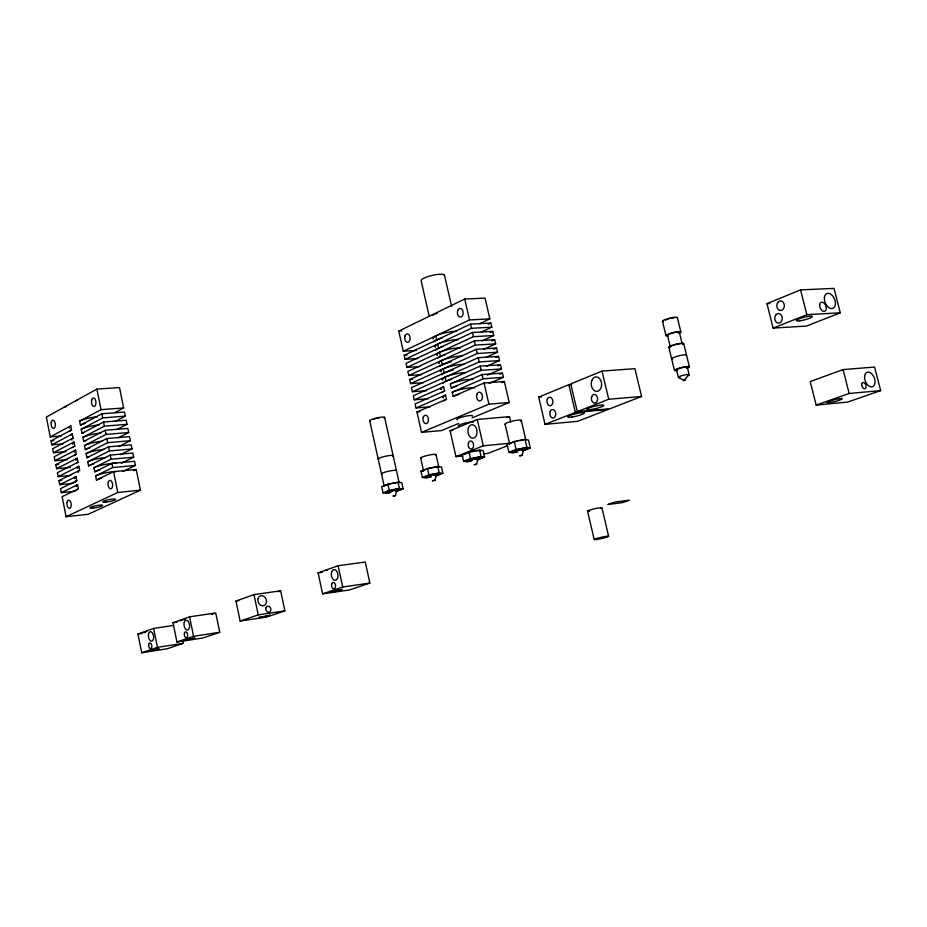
<?xml version="1.0" encoding="UTF-8"?>
<svg xmlns="http://www.w3.org/2000/svg" width="927" height="927" viewBox="0 0 927 927"><rect width="100%" height="100%" fill="white"/><g stroke="black" fill="none" stroke-linecap="round" stroke-linejoin="round"><path stroke-width="1.39" d="M395.447 495.528L392.955 496.107L395.447 495.574L396.837 489.966L389.363 491.716L391.634 491.623M435.053 480.256L432.515 480.754L435.053 480.256L436.478 474.52L428.83 476.165L429.514 476.408M522.214 455.227L519.514 455.864L522.191 455.284L523.685 449.259L515.574 451.159L516.942 451.24M476.652 464.126L474.021 464.74L476.629 464.172L478.089 458.297L470.209 460.151L472.469 460.105M478.089 458.297L477.162 458.911M523.685 449.259L521.878 450.174M685.632 380.035C685.204 379.004 679.491 384.914 689.12 374.74L687.313 367.335M396.826 490.105L395.354 490.754M436.443 474.659L434.902 475.354M114.774 412.677L123.673 407.973L119.513 387.567L96.871 389.097L46.35 417.057L50.278 436.872L61.356 435.968M50.278 436.872L70.742 425.899L71.541 429.931A13.082 2.433 -11.1 0 0 69.907 431.484M85.145 423.361A13.163 2.468 -11.1 0 0 80.429 425.192L79.618 421.136L101.031 409.653L123.673 407.973M62.932 443.871L51.854 444.809L51.066 440.835L71.541 429.931M80.429 425.192L101.866 413.766L124.508 412.052L125.342 416.142L115.145 421.461M51.854 444.809L72.352 433.952L73.152 437.996A13.094 2.387 -11.1 0 0 71.993 440.058M84.102 432.399A13.175 2.41 -11.2 0 0 82.063 433.303L81.24 429.247L102.7 417.892L125.342 416.142M73.152 437.996L52.642 448.784L53.43 452.758L65.887 451.681M82.063 433.303L103.534 422.017L126.176 420.232L127.011 424.334L116.802 429.595M53.43 452.758L73.963 442.028L74.774 446.072A13.094 2.329 -11.2 0 0 73.117 447.579M85.736 440.545A13.187 2.364 -11.2 0 0 83.685 441.437L82.874 437.37L104.369 426.142L127.011 424.334M74.774 446.072L54.218 456.744L55.006 460.719L67.474 459.607M83.685 441.437L105.203 430.267L127.845 428.425L128.679 432.527L118.447 437.729M55.006 460.719L75.574 450.105L76.385 454.149A13.105 2.283 -11.2 0 0 74.728 455.644M90.058 447.787A13.187 2.317 -11.2 0 0 85.319 449.572L84.508 445.505L106.037 434.392L128.679 432.527M70.44 467.405L56.582 468.691L55.794 464.705L76.385 454.149M85.319 449.572L106.872 438.529L129.513 436.629L130.348 440.731L118.83 446.524M56.582 468.691L77.196 458.205L78.007 462.249A13.117 2.236 -11.2 0 0 76.744 463.048M89.004 456.849A13.198 2.271 -11.2 0 0 86.953 457.718L86.141 453.651L107.706 442.666L130.348 440.731M78.007 462.249L57.381 472.677L58.169 476.663L70.637 475.481M86.953 457.718L108.552 446.802L131.194 444.844L132.028 448.946L120.475 454.67M58.169 476.663L78.818 466.304L79.618 470.348A13.117 2.19 -11.2 0 0 78.424 472.283M93.337 464.126A13.21 2.213 -11.3 0 0 88.586 465.875L87.775 461.797L109.386 450.939L132.028 448.946M73.604 483.303L59.757 484.659L58.957 480.661L79.618 470.348M88.586 465.875L110.22 455.087L132.862 453.06L133.708 457.173L121.367 463.199M59.757 484.659L75.991 476.605L76.802 480.649A13.082 2.121 -11.2 0 0 75.62 482.527M99.548 470.059A13.256 2.19 -11.3 0 0 94.763 471.808L93.94 467.718L111.055 459.236L133.708 457.173M76.802 480.649L60.545 488.656L61.333 492.654L75.191 491.264M94.763 471.808L111.9 463.384L134.542 461.287L135.388 465.412L123.024 471.368M61.333 492.654L77.601 484.705L78.413 488.749A13.094 2.074 -11.3 0 0 76.756 490.14M101.205 478.286A13.268 2.132 -11.3 0 0 96.42 480.012L95.585 475.91L112.735 467.532L135.388 465.412M416.177 350.464L403.291 351.252L398.772 331.113L464.717 299.015L485.053 298.146L489.85 318.9L479.421 323.778M78.413 488.749L62.132 496.652L66.107 516.698L88.262 514.288L140.429 490.174L136.223 469.525L113.581 471.681L96.42 480.012M133.755 470.719L136.223 469.525M403.291 351.252L469.525 319.919L489.85 318.9M417.984 358.494L405.111 359.317L404.207 355.284L470.487 324.114L490.823 323.048L491.785 327.208L481.322 332.04M66.107 516.698L117.787 492.48L140.429 490.174M405.111 359.317L471.449 328.297L491.785 327.208M488.205 324.265L490.823 323.048M481.924 340.916L493.709 335.528L492.747 331.368L472.422 332.492L406.014 363.361L406.93 367.405L419.804 366.536M406.93 367.405L473.384 336.686L493.709 335.528M490.128 332.573L492.747 331.368M483.836 349.201L495.644 343.871L494.67 339.699L474.346 340.893L407.834 371.449L408.749 375.493L421.623 374.589M408.749 375.493L475.319 345.087L495.644 343.871M492.052 340.893L494.67 339.699M423.442 382.654L410.568 383.593L409.653 379.537L476.281 349.294L496.605 348.042L497.567 352.214L485.748 357.498M410.568 383.593L477.254 353.5L497.567 352.214M493.975 349.212L496.605 348.042M486.351 366.374L499.502 360.568L498.541 356.385L478.216 357.706L411.472 387.648L412.388 391.704L426.698 390.615M412.388 391.704L479.189 361.924L499.502 360.568M495.91 357.555L498.541 356.385M487.278 375.111L501.437 368.934L500.476 364.751L480.151 366.13L413.303 395.759L414.218 399.815L428.517 398.691M414.218 399.815L443.662 386.849L444.601 390.985A13.418 2.248 -12.9 0 0 441.808 392.7M456.872 386.107A13.476 2.271 -13 0 0 451.298 388.054L450.36 383.905L481.125 370.348L501.437 368.934M497.834 365.898L500.476 364.751M444.601 390.985L415.122 403.882L416.038 407.95L430.348 406.768M451.298 388.054L482.098 374.566L502.411 373.118L503.384 377.301L489.189 383.419M416.038 407.95L445.539 395.111L446.478 399.247A13.43 2.202 -12.9 0 0 443.674 400.939M458.772 394.427A13.488 2.213 -12.9 0 0 453.187 396.35L452.249 392.202L483.071 378.795L503.384 377.301M499.838 374.23L502.411 373.118M458.795 423.407L441.553 430.557L421.53 432.388L416.953 412.017L446.478 399.247M453.187 396.35L484.045 383.013L504.346 381.495L509.213 402.492L472.063 417.903M501.774 382.608L504.346 381.495M421.53 432.388L488.911 404.172L509.213 402.492M144.728 632.098L143.905 632.527L145.469 632.573M462.921 455.933L455.968 456.64L450.07 430.696L477.266 419.479L509.479 416.617L510.742 422.098M545.053 424.357L575.366 412.411L608.077 409.491L577.614 421.333L545.053 424.357L538.691 397.104L568.83 384.717L571.681 384.496M602.005 371.09L570.754 383.929L577.301 411.646L610.012 408.737L641.588 396.455L634.891 368.668L602.005 371.09L608.726 399.259L641.588 396.455M766.965 303.674L800.534 289.884L834.01 288.39L840.291 312.816L806.502 326.061L773.118 328.088L766.965 303.674L769.758 303.535M506.872 417.683L509.479 416.617M773.118 328.088L806.849 314.682L840.291 312.816M455.968 456.64L483.291 445.817L509.896 443.199M396.883 491.287L403.129 488.853L401.75 482.643L397.973 482.167L387.892 484.161L381.669 486.617L383.048 492.84L386.883 493.268L390.626 492.527M431.229 476.953L426.119 477.961L422.364 477.451L420.939 471.09L427.463 468.506L437.776 466.466L441.461 467.034L442.897 473.384L436.339 475.933M477.741 459.827L484.624 457.15L483.141 450.649L479.56 450.001L469.027 452.075L462.167 454.786L463.651 461.298L467.301 461.889L471.217 461.125M577.301 411.646L608.726 399.259M383.048 492.84L389.27 490.395L399.363 488.402L403.129 488.853M422.364 477.451L428.9 474.891L439.213 472.851L442.897 473.384M463.651 461.298L470.51 458.61L481.055 456.524L484.624 457.15M523.106 450.87L530.36 448.089L528.494 440.093L525.041 439.363L514.265 441.484L507.034 444.311L508.888 452.33L512.411 452.99L517.753 451.924M507.637 445.713L487.984 453.384L483.813 453.801M508.888 452.33L516.119 449.537L526.907 447.405L530.36 448.089M843.06 369.595L810.21 381.553L816.177 405.076L847.602 402.086L880.65 390.603L874.567 367.046L843.06 369.595L849.178 393.477L880.65 390.603M182.631 640.65L183.187 643.338L167.277 648.749L141.704 652.759L137.926 634.033L153.615 628.413L173.627 625.424M173.001 622.759L189.571 616.837L215.736 612.979L219.734 632.284L202.943 637.985L176.941 642.029L173.001 622.759L177.115 622.156M235.979 601.055L253.998 594.613L280.626 590.812L284.89 610.87L266.628 617.058L240.163 621.067L235.979 601.055L238.76 600.65M318.088 572.874L338.1 565.748L365.25 562.029L369.85 583.071L349.606 589.92L322.608 593.859L318.088 572.874L322.353 572.283M211.877 614.346L214.45 613.442M278.03 591.727L280.626 590.812M816.177 405.076L849.178 393.477M141.704 652.759L157.463 647.347L183.187 643.338M176.941 642.029L193.581 636.328L219.734 632.284M240.163 621.067L258.262 614.879L284.89 610.87M322.608 593.859L342.7 587L369.85 583.071M180.093 620.742L182.295 620.093M475.481 459.444L476.397 459.178M145.643 631.808L146.837 631.484M183.72 619.746L185.238 619.421M137.926 634.033L142.19 633.396M58.957 480.661L61.727 480.395M450.07 430.696L452.863 430.441M55.794 464.705L58.563 464.45M51.066 440.835L53.836 440.603M416.953 412.017L419.815 411.773M538.691 397.104L541.519 396.872M409.653 379.537L412.515 379.34M404.207 355.284L407.069 355.099M398.772 331.113L401.634 330.951M420.939 471.09L423.442 471.449M678.529 377.474L683.941 380.464M800.534 289.884L806.849 314.682M677.347 317.637L680.881 332.075M683.72 343.639L689.398 366.837M679.387 332.422L682.226 343.998M676.559 369.885L678.367 377.289M667.475 335.284L670.302 346.849M662.469 321.217L665.992 335.644M668.807 347.196L674.462 370.383M601.913 507.845L608.633 536.269M568.83 384.717L575.366 412.411M587.544 511.148L594.23 539.56M521.252 420.313L525.887 440.29M525.041 439.363L526.907 447.405M514.265 441.484L516.119 449.537M505.064 424.137L509.676 444.103M464.717 299.015L469.525 319.919M470.487 324.114L471.449 328.297M472.422 332.492L473.384 336.686M474.346 340.893L475.319 345.087M476.281 349.294L477.254 353.5M478.216 357.706L479.189 361.924M480.151 366.13L481.125 370.348M482.098 374.566L483.071 378.795M484.045 383.013L488.911 404.172M444.462 275.134L451.658 306.57M477.266 419.479L483.291 445.817M479.56 450.001L481.055 456.524M469.027 452.075L470.51 458.61M435.748 335.898L436.687 340M437.625 344.114L438.564 348.228M439.491 352.353L440.429 356.466M441.368 360.591L442.306 364.717M443.245 368.842L444.184 372.978M445.122 377.104L446.061 381.24M429.236 316.374L421.171 280.869A12.005 2.654 -13.2 0 1 433.129 275.203A12.005 2.654 -13.2 0 1 444.357 275.864M436.014 454.554L438.877 467.254M437.776 466.466L439.213 472.851M427.463 468.506L428.9 474.891M420.696 458.17L423.546 470.858M384.612 417.335L399.189 482.874M397.973 482.167L399.363 488.402M387.892 484.161L389.27 490.395M369.757 420.881L384.253 486.374M338.1 565.748L342.7 587M253.998 594.613L258.262 614.879M189.571 616.837L193.581 636.328M153.615 628.413L157.463 647.347M96.871 389.097L101.031 409.653M101.866 413.766L102.7 417.892M103.534 422.017L104.369 426.142M105.203 430.267L106.037 434.392M106.872 438.529L107.706 442.666M108.552 446.802L109.386 450.939M110.22 455.087L111.055 459.236M111.9 463.384L112.735 467.532M113.581 471.681L117.787 492.48M587.845 511.275A7.37 0.73 -12.9 0 1 595.482 508.587A7.37 0.73 -12.9 0 1 601.032 508.425M589.804 511.159A7.37 0.73 -12.9 0 1 588.622 511.275M421.171 458.355A7.891 1.112 -12.7 0 1 428.541 455.18A7.891 1.112 -12.7 0 1 435.377 455.273M423.581 470.568A7.903 1.066 -12.6 0 1 425.203 469.688M428.436 468.645A7.903 1.066 -12.6 0 1 437.463 467.046M429.502 477.069A7.903 1.043 -12.6 0 1 426.64 476.061A7.903 1.043 -12.6 0 1 438.888 473.407A7.903 1.043 -12.6 0 1 435.389 475.806M382.005 474.137A7.694 1.054 -12.5 0 1 388.031 471.345A7.694 1.054 -12.5 0 1 396.408 470.754M384.265 486.107A7.706 1.02 -12.5 0 1 384.775 485.736M385.771 485.284A7.706 1.02 -12.5 0 1 387.173 484.786M388.877 484.276A7.706 1.02 -12.5 0 1 390.788 483.801M392.758 483.373A7.706 1.02 -12.5 0 1 396.362 482.805M390.163 492.411A7.706 0.997 -12.5 0 1 387.162 491.507A7.706 0.997 -12.5 0 1 399.108 488.923A7.706 0.997 -12.5 0 1 395.91 491.171M505.482 424.357A8.32 1.217 -13 0 1 513.685 420.846A8.32 1.217 -13 0 1 520.418 421.136M509.804 443.766A8.331 1.147 -13 0 1 513.268 442.237M515.169 441.669A8.331 1.147 -13 0 1 517.254 441.136M519.387 440.684A8.331 1.147 -13 0 1 523.164 440.093M516.026 452.04A8.343 1.112 -13 0 1 513.535 450.823A8.343 1.112 -13 0 1 526.409 448.042A8.343 1.112 -13 0 1 522.214 450.707M464.786 454.566A8.111 1.112 -12.8 0 1 464.867 454.253M465.493 453.824A8.111 1.112 -12.8 0 1 466.605 453.326M468.123 452.782A8.111 1.112 -12.8 0 1 469.966 452.237M471.994 451.716A8.111 1.112 -12.8 0 1 474.056 451.275M476.038 450.928A8.111 1.112 -12.8 0 1 480.545 450.858M470.789 460.974A8.111 1.089 -12.8 0 1 468.1 459.838A8.111 1.089 -12.8 0 1 480.649 457.127A8.111 1.089 -12.8 0 1 476.814 459.676M432.109 315.331A12.039 2.445 -13.1 0 1 437.046 313.465M459.699 426.316A8.088 1.228 -12.9 0 1 462.503 423.848A8.088 1.228 -12.9 0 1 473.57 422.063M441.125 371.739A13.43 2.387 -13 0 1 447.243 367.335A13.43 2.387 -13 0 1 464.091 364.334M441.379 374.74A13.43 2.364 -13 0 1 453.083 370.116M435.539 347.15A13.407 2.538 -13.1 0 1 441.611 342.573A13.407 2.538 -13.1 0 1 458.425 339.618M435.783 350.07A13.407 2.514 -13 0 1 443.025 346.547M452.249 392.202A13.476 2.236 -13 0 1 464.636 388.633A13.476 2.236 -13 0 1 474.751 387.857M437.405 355.342A13.418 2.491 -13 0 1 443.488 350.823A13.418 2.491 -13 0 1 460.313 347.845M437.648 358.285A13.418 2.468 -13 0 1 444.902 354.798M433.917 341.866A13.407 2.561 -13.1 0 1 442.202 337.973M433.685 338.981A13.395 2.596 -13.1 0 1 439.734 334.346A13.395 2.596 -13.1 0 1 456.547 331.402M439.259 363.535A13.418 2.433 -13 0 1 445.366 359.073A13.418 2.433 -13 0 1 462.202 356.084M439.514 366.513A13.43 2.41 -13 0 1 451.194 361.843M443.152 383.627A13.441 2.306 -13 0 1 443.257 382.99M444.253 382.167A13.441 2.306 -13 0 1 451.611 379.282M442.99 379.943A13.441 2.341 -13 0 1 449.132 375.62A13.441 2.341 -13 0 1 465.98 372.596M441.542 389.63A13.418 2.271 -12.9 0 1 443.662 386.849M443.407 397.845A13.43 2.225 -12.9 0 1 445.539 395.111M450.36 383.905A13.476 2.294 -13 0 1 462.735 380.313A13.476 2.294 -13 0 1 472.851 379.572M457.266 419.769A8.088 1.251 -12.9 0 1 463.975 416.559A8.088 1.251 -12.9 0 1 472.434 416.165M326.223 570.534A6.466 0.637 -12.2 0 1 327.358 570.163M370.267 421.101A7.671 1.251 -12.5 0 1 377.185 417.834A7.671 1.251 -12.5 0 1 384.091 418.112M378.726 459.294A7.694 1.112 -12.5 0 1 385.702 456.211A7.694 1.112 -12.5 0 1 392.584 456.304M373.222 419.456A5.11 0.834 -12.5 0 1 375.273 418.737M376.536 418.401A5.11 0.834 -12.5 0 1 379.097 417.915M667.672 335.504A6.13 1.031 -14 0 1 673.5 332.781A6.13 1.031 -14 0 1 679.167 332.758M670.488 347.069A6.141 0.997 -13.9 0 1 670.511 346.524M671.125 346.13A6.141 0.997 -13.9 0 1 672.087 345.69M673.326 345.238A6.141 0.997 -13.9 0 1 680.534 343.674M672.596 359.166A7.683 1.205 -13.9 0 1 678.216 355.98A7.683 1.205 -13.9 0 1 686.27 355.62M669.781 347.602A7.671 1.24 -13.9 0 1 671.53 345.562A7.671 1.24 -13.9 0 1 681.125 343.28A7.671 1.24 -13.9 0 1 682.666 344.531M668.124 336.061A7.671 1.286 -14 0 1 668.216 334.172A7.671 1.286 -14 0 1 678.761 331.646A7.671 1.286 -14 0 1 678.634 333.546M665.598 320.244A4.6 0.8 -14 0 1 666.061 319.942M667.707 319.236A4.6 0.8 -14 0 1 668.784 318.9M671.102 318.343A4.6 0.8 -14 0 1 673.79 318.077M663.442 321.657A7.659 1.333 -14 0 1 669.004 318.274A7.659 1.333 -14 0 1 677.069 318.054M679.885 377.521A5.539 0.823 -13.8 0 1 679.676 376.443A5.539 0.823 -13.8 0 1 686.895 374.578A5.539 0.823 -13.8 0 1 688.355 375.342M677.243 370.151A5.539 0.834 -13.8 0 1 678.529 368.761A5.539 0.834 -13.8 0 1 685.447 367.115A5.539 0.834 -13.8 0 1 686.548 367.949M676.594 370.719A7.683 1.159 -13.8 0 1 676.722 368.992A7.683 1.159 -13.8 0 1 687.289 366.489A7.683 1.159 -13.8 0 1 687.127 368.216M95.585 475.91A13.256 2.155 -11.3 0 1 116.142 471.472M82.874 437.37A13.175 2.387 -11.2 0 1 100.603 433.083M69.583 428.019A13.082 2.457 -11.1 0 1 70.742 425.899M81.24 429.247A13.175 2.445 -11.2 0 1 98.969 424.948M86.141 453.651A13.198 2.294 -11.2 0 1 103.894 449.363M65.099 407.405A13.059 2.572 -11 0 1 66.721 405.783M70.707 435.505A13.082 2.41 -11.1 0 1 72.352 433.952M74.403 452.121A13.105 2.306 -11.2 0 1 75.574 450.105M72.793 444.079A13.094 2.352 -11.1 0 1 73.963 442.028M76.014 460.174A13.105 2.26 -11.2 0 1 77.196 458.205M77.625 468.239A13.117 2.213 -11.2 0 1 78.818 466.304M74.82 478.506A13.082 2.144 -11.2 0 1 75.991 476.605M76.42 486.559A13.094 2.097 -11.2 0 1 77.601 484.705M84.508 445.505A13.187 2.341 -11.2 0 1 102.248 441.217M79.618 421.136A13.163 2.491 -11.1 0 1 97.323 416.826M87.775 461.797A13.198 2.248 -11.2 0 1 105.539 457.532M93.94 467.718A13.256 2.213 -11.3 0 1 105.261 464.392A13.256 2.213 -11.3 0 1 116.535 463.349M75.562 400.893A13.14 2.607 -11.1 0 1 77.59 399.954M608.1 504.473L621.635 502.758A11.17 1.112 -13 0 0 629.224 500.209L615.667 501.924A11.17 1.112 -13 0 0 608.1 504.473M147.926 651.113L158.992 648.958L147.926 651.113M183.407 640.302L194.751 638.1L183.407 640.302M258.645 617.475L262.318 617.37L270.302 615.227L258.645 617.475M329.966 591.878L335.157 591.565L342.121 589.398L329.966 591.878M596.443 539.502A7.381 0.637 -12.8 0 0 608.425 536.49A7.381 0.637 -12.8 0 0 599.421 537.741A7.381 0.637 -12.8 0 0 596.443 539.502M468.402 428.065A6.802 4.519 84.8 0 0 472.816 438.274A6.802 4.519 84.8 0 0 476.258 428.123A6.802 4.519 84.8 0 0 468.402 428.065M468.448 442.955A4.079 2.7 84.4 0 0 471.09 449.074A4.079 2.7 84.4 0 0 473.141 443.013A4.079 2.7 84.4 0 0 468.448 442.955M404.96 336.119A4.229 2.711 87.1 0 0 407.625 342.33A4.229 2.711 87.1 0 0 409.653 335.887A4.229 2.711 87.1 0 0 404.96 336.119M458.089 309.792A4.368 2.885 87.8 0 0 459.734 317.011A4.368 2.885 87.8 0 0 463.002 311.449A4.368 2.885 87.8 0 0 458.089 309.792M423.245 417.324A4.241 2.746 85.1 0 0 425.945 423.674A4.241 2.746 85.1 0 0 428.007 417.312A4.241 2.746 85.1 0 0 423.245 417.324M476.86 394.404A4.38 2.932 85.7 0 0 479.722 400.928A4.38 2.932 85.7 0 0 481.947 394.323A4.38 2.932 85.7 0 0 476.86 394.404M148.587 633.709A4.832 2.584 81.8 0 0 151.286 641.217A4.832 2.584 81.8 0 0 153.14 634.381A4.832 2.584 81.8 0 0 148.587 633.709M148.807 644.149A2.897 1.541 81.7 0 0 150.417 648.657A2.897 1.541 81.7 0 0 151.53 644.566A2.897 1.541 81.7 0 0 148.807 644.149M184.253 622.33A4.983 2.723 81.8 0 0 187.08 630.059A4.983 2.723 81.8 0 0 189.062 622.99A4.983 2.723 81.8 0 0 184.253 622.33M184.45 633.095A2.978 1.634 81.7 0 0 186.153 637.73A2.978 1.634 81.7 0 0 187.335 633.5A2.978 1.634 81.7 0 0 184.45 633.095M258.03 598.738A5.18 4.195 71 0 0 263.256 605.783A5.18 4.195 71 0 0 265.273 597.672A5.18 4.195 71 0 0 258.03 598.738M265.794 608.008A3.105 2.514 71.4 0 0 268.923 612.226A3.105 2.514 71.4 0 0 270.128 607.359A3.105 2.514 71.4 0 0 265.794 608.008M331.623 571.982A5.446 3.302 82 0 0 334.937 580.348A5.446 3.302 82 0 0 337.405 572.527A5.446 3.302 82 0 0 331.623 571.982M331.75 583.778A3.256 1.97 81.8 0 0 333.732 588.807A3.256 1.97 81.8 0 0 335.215 584.126A3.256 1.97 81.8 0 0 331.75 583.778M591.774 380.58A7.3 5.203 86 0 0 596.756 391.437A7.3 5.203 86 0 0 600.777 380.418A7.3 5.203 86 0 0 591.774 380.58M591.241 409.467A8.749 1.263 -13.4 0 0 603.848 405.377A8.749 1.263 -13.4 0 0 590.905 407.301A8.749 1.263 -13.4 0 0 591.241 409.467M591.704 396.582A4.368 3.105 85.5 0 0 594.694 403.094A4.368 3.105 85.5 0 0 597.092 396.524A4.368 3.105 85.5 0 0 591.704 396.582M861.681 384.207A3.244 2.028 69.4 0 0 864.682 388.714A3.244 2.028 69.4 0 0 865.262 383.882A3.244 2.028 69.4 0 0 861.681 384.207M830.221 402.503A7.903 0.939 -13.9 0 0 842.261 398.865A7.903 0.939 -13.9 0 0 831.38 400.545A7.903 0.939 -13.9 0 0 830.221 402.503M864.624 376.177A7.694 4.786 69.3 0 0 871.716 386.872A7.694 4.786 69.3 0 0 873.072 375.412A7.694 4.786 69.3 0 0 864.624 376.177M824.427 297.37A8.019 5.017 67.8 0 0 831.878 308.621A8.019 5.017 67.8 0 0 833.408 296.883A8.019 5.017 67.8 0 0 824.427 297.37M799.816 320.788A8.285 1.309 -14.4 0 0 812.342 316.64A8.285 1.309 -14.4 0 0 800.847 318.204A8.285 1.309 -14.4 0 0 799.816 320.788M819.653 304.601A4.832 3.036 67.9 0 0 824.149 311.379A4.832 3.036 67.9 0 0 825.076 304.299A4.832 3.036 67.9 0 0 819.653 304.601M777.788 302.434A4.82 3.766 89.3 0 0 779.781 310.406A4.82 3.766 89.3 0 0 784.161 304.241A4.82 3.766 89.3 0 0 777.788 302.434M775.725 315.076A4.82 3.754 88.7 0 0 777.73 323.048A4.82 3.754 88.7 0 0 782.087 316.93A4.82 3.754 88.7 0 0 775.725 315.076M572.04 416.999A8.644 1.24 -13.3 0 0 584.427 412.99A8.644 1.24 -13.3 0 0 571.577 414.914A8.644 1.24 -13.3 0 0 572.04 416.999M547.254 399.386A4.264 2.966 85.5 0 0 550.128 405.748A4.264 2.966 85.5 0 0 552.399 399.328A4.264 2.966 85.5 0 0 547.254 399.386M550.14 411.692A4.276 2.966 85.1 0 0 553.013 418.065A4.276 2.966 85.1 0 0 555.296 411.669A4.276 2.966 85.1 0 0 550.14 411.692M51.263 422.225A4.125 2.097 85.3 0 0 53.453 428.413A4.125 2.097 85.3 0 0 54.902 422.237A4.125 2.097 85.3 0 0 51.263 422.225M91.646 400.116A4.264 2.225 85.6 0 0 93.963 406.466A4.264 2.225 85.6 0 0 95.516 400.07A4.264 2.225 85.6 0 0 91.646 400.116M67.115 502.121A4.148 2.121 84.1 0 0 69.351 508.425A4.148 2.121 84.1 0 0 70.823 502.33A4.148 2.121 84.1 0 0 67.115 502.121M108.25 482.399A4.287 2.26 84.3 0 0 110.603 488.888A4.287 2.26 84.3 0 0 112.179 482.573A4.287 2.26 84.3 0 0 108.25 482.399M92.99 508.135A6.57 0.985 -11.3 0 0 102.665 505.389A6.57 0.985 -11.3 0 0 93.013 506.409A6.57 0.985 -11.3 0 0 92.99 508.135M105.91 502.133A6.628 0.997 -11.4 0 0 115.701 499.34A6.628 0.997 -11.4 0 0 105.991 500.348A6.628 0.997 -11.4 0 0 105.91 502.133"/></g></svg>
